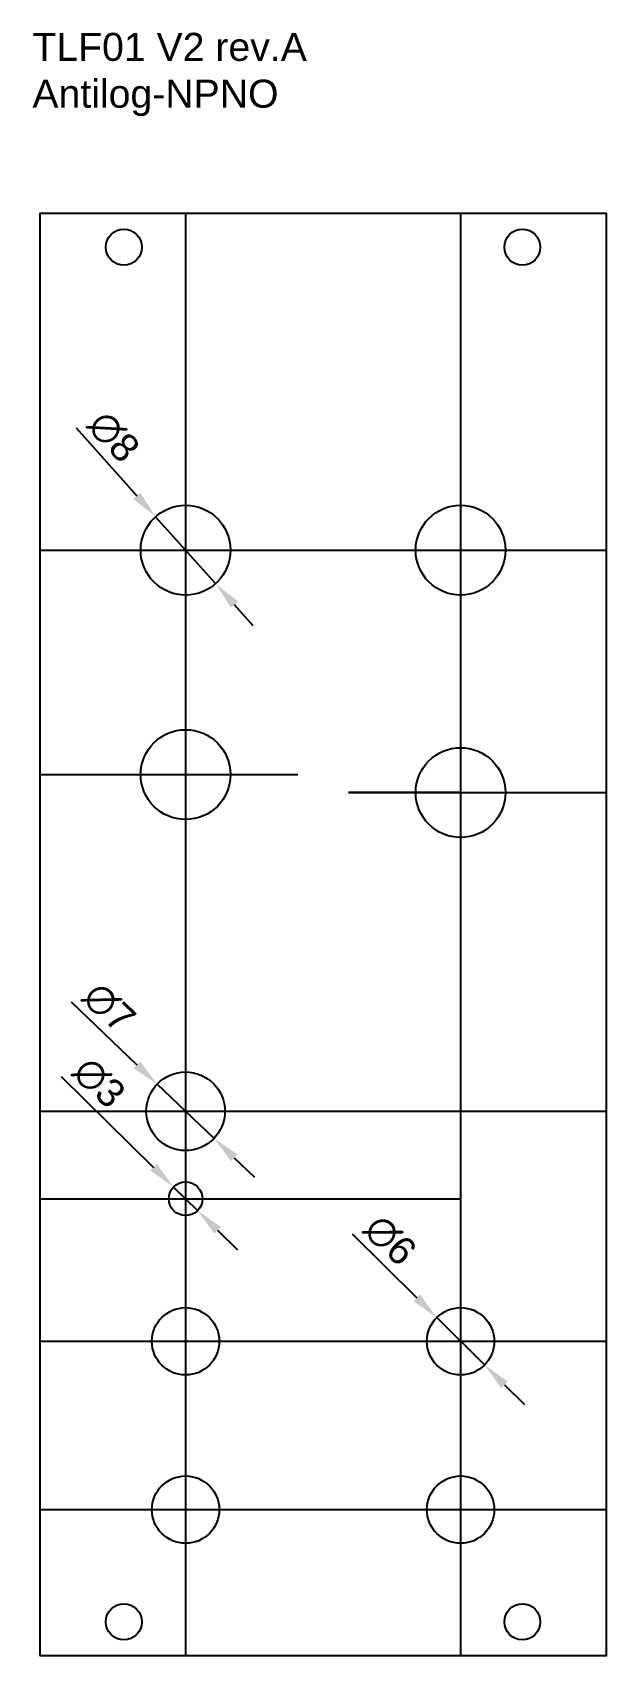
# Model space of a CAD drawing. Header units: millimetres. Extents: x -1 to 50, y 0 to 145.
import ezdxf

# ---------------------------------------------------------------- set-up
doc = ezdxf.new("R2010")
doc.units = ezdxf.units.MM
for name, color, linetype in [('01 Cuts', 7, 'Continuous'), ('04 Ano', 3, 'Continuous'), ('05 Hole', 6, 'Continuous'), ('10 Guide', 252, 'Continuous')]:
    doc.layers.add(name, color=color, linetype=linetype)
doc.styles.get("Standard").update_dxf_attribs({"font": 'arial.ttf'})
doc.dimstyles.new('ISO-25', dxfattribs={"dimtxt": 2.5, "dimasz": 2.5, "dimexe": 1.25, "dimexo": 0.625, "dimtad": 1, "dimtxsty": 'Standard', "dimcen": 2.5, "dimadec": 0, "dimazin": 0, "dimtfac": 1, "dimtmove": 0, "dimatfit": 3, "dimfxl": 1, "dimarcsym": 0})

# ---------------------------------------------------------------- blocks, each defined once
blk = doc.blocks.new('*U1')
at = {"layer": '05 Hole'}
blk.add_circle((0, 0), 4, dxfattribs=at)
blk = doc.blocks.new('*U2')
at = {"layer": '10 Guide', "color": 0, "linetype": 'ByBlock', "lineweight": -2, "transparency": 16777216}
for p in [(0, 0), (0, -20)]:
    blk.add_blockref('*U1', p, dxfattribs=at)
blk = doc.blocks.new('*U3')
at = {"layer": '05 Hole'}
blk.add_circle((0, 0), 4, dxfattribs=at)
blk = doc.blocks.new('*U4')
at = {"layer": '10 Guide', "color": 0, "linetype": 'ByBlock', "lineweight": -2, "transparency": 16777216}
for p in [(0, 0), (0, -21.6)]:
    blk.add_blockref('*U3', p, dxfattribs=at)
blk = doc.blocks.new('*D5')
at = {"layer": '04 Ano', "color": 0, "lineweight": -2, "transparency": 16777216}
for p, q in [((3.25, 109.39), (8.66, 103.34)), ((15.67, 95.52), (10.33, 101.48)), ((17.34, 93.66), (19, 91.79))]:
    blk.add_line(p, q, dxfattribs=at)
at = {"layer": '04 Ano', "color": 0, "transparency": 16777216}
for points in [[(8.97, 103.62), (8.35, 103.06), (10.33, 101.48)], [(17.65, 93.94), (17.03, 93.38), (15.67, 95.52)]]:
    blk.add_solid(points, dxfattribs=at)
at = {"layer": 'Defpoints', "color": 0, "transparency": 16777216}
for p in [(10.33, 101.48), (15.67, 95.52)]:
    blk.add_point(p, dxfattribs=at)
at = {"layer": '04 Ano', "color": 0, "transparency": 16777216, "insert": (6.59, 108.61), "char_height": 2.5, "attachment_point": 5, "rotation": 311.8387}
blk.add_mtext('∅8', dxfattribs=at)
blk = doc.blocks.new('*D6')
at = {"layer": '04 Ano', "color": 0, "lineweight": -2, "transparency": 16777216}
for p, q in [((2.79, 58.24), (8.66, 52.64)), ((15.53, 46.08), (10.47, 50.92)), ((17.34, 44.36), (19.15, 42.63))]:
    blk.add_line(p, q, dxfattribs=at)
at = {"layer": '04 Ano', "color": 0, "transparency": 16777216}
for points in [[(8.95, 52.94), (8.37, 52.34), (10.47, 50.92)], [(17.63, 44.66), (17.05, 44.06), (15.53, 46.08)]]:
    blk.add_solid(points, dxfattribs=at)
at = {"layer": 'Defpoints', "color": 0, "transparency": 16777216}
for p in [(10.47, 50.92), (15.53, 46.08)]:
    blk.add_point(p, dxfattribs=at)
at = {"layer": '04 Ano', "color": 0, "transparency": 16777216, "insert": (6.18, 57.73), "char_height": 2.5, "attachment_point": 5, "rotation": 316.3399}
blk.add_mtext('∅7', dxfattribs=at)
blk = doc.blocks.new('*D8')
at = {"layer": '04 Ano', "color": 0, "lineweight": -2, "transparency": 16777216}
for p, q in [((27.85, 37.59), (33.6, 31.88)), ((39.63, 25.89), (35.37, 30.11)), ((41.4, 24.12), (43.18, 22.36))]:
    blk.add_line(p, q, dxfattribs=at)
at = {"layer": '04 Ano', "color": 0, "transparency": 16777216}
for points in [[(33.89, 32.17), (33.3, 31.58), (35.37, 30.11)], [(41.7, 24.42), (41.11, 23.83), (39.63, 25.89)]]:
    blk.add_solid(points, dxfattribs=at)
at = {"layer": 'Defpoints', "color": 0, "transparency": 16777216}
for p in [(35.37, 30.11), (39.63, 25.89)]:
    blk.add_point(p, dxfattribs=at)
at = {"layer": '04 Ano', "color": 0, "transparency": 16777216, "insert": (31.22, 37.01), "char_height": 2.5, "attachment_point": 5, "rotation": 315.1926}
blk.add_mtext('∅6', dxfattribs=at)
blk = doc.blocks.new('*D9')
at = {"layer": '04 Ano', "color": 0, "lineweight": -2, "transparency": 16777216}
for p, q in [((1.91, 51.61), (10.15, 43.5)), ((14.07, 39.65), (11.93, 41.75)), ((15.85, 37.9), (17.63, 36.14))]:
    blk.add_line(p, q, dxfattribs=at)
at = {"layer": '04 Ano', "color": 0, "transparency": 16777216}
for points in [[(10.44, 43.8), (9.86, 43.21), (11.93, 41.75)], [(16.14, 38.19), (15.56, 37.6), (14.07, 39.65)]]:
    blk.add_solid(points, dxfattribs=at)
at = {"layer": 'Defpoints', "color": 0, "transparency": 16777216}
for p in [(11.93, 41.75), (14.07, 39.65)]:
    blk.add_point(p, dxfattribs=at)
at = {"layer": '04 Ano', "color": 0, "transparency": 16777216, "insert": (5.29, 51.05), "char_height": 2.5, "attachment_point": 5, "rotation": 315.475}
blk.add_mtext('∅3', dxfattribs=at)

msp = doc.modelspace()

# ---------------------------------------------------------------- linework, layer by layer
at = {"layer": '01 Cuts'}
msp.add_lwpolyline([(0, 0), (50.5, 0), (50.5, 128.5), (0, 128.5)], close=True, dxfattribs=at)
at = {"layer": '05 Hole'}
for centre, radius in [((7.5, 125.5), 1.6), ((43, 125.5), 1.6), ((13, 48.5), 3.5), ((13, 40.7), 1.5), ((13, 28), 3), ((37.5, 28), 3), ((13, 13), 3), ((37.5, 13), 3), ((7.5, 3), 1.6), ((43, 3), 1.6)]:
    msp.add_circle(centre, radius, dxfattribs=at)
at = {"layer": '10 Guide'}
for p, q in [((13, 128.5), (13, 0)), ((37.5, 128.5), (37.5, 0)), ((0, 98.5), (50.5, 98.5)), ((0, 78.5), (13, 78.5)), ((13, 78.5), (23, 78.5)), ((37.5, 76.9), (27.5, 76.9)), ((27.5, 76.9), (50.5, 76.9)), ((0, 48.5), (50.5, 48.5)), ((0, 40.7), (37.5, 40.7)), ((0, 28), (50.5, 28)), ((0, 13), (50.5, 13))]:
    msp.add_line(p, q, dxfattribs=at)

# ---------------------------------------------------------------- block references
for name, p in [('*U2', (13, 98.5)), ('*U4', (37.5, 98.5))]:
    msp.add_blockref(name, p, dxfattribs=at)

# ---------------------------------------------------------------- texts
at = {"layer": '04 Ano', "insert": (-0.65, 144.595), "char_height": 2.5, "attachment_point": 1}
msp.add_mtext_dynamic_manual_height_columns('TLF01 V2 rev.A\\PAntilog-NPNO ', width=47.46354, gutter_width=12.5, heights=[0], dxfattribs=at)

# ---------------------------------------------------------------- dimensions: what is measured, and where the dimension line sits
at = {"layer": '04 Ano'}
for p1, p2, picture, middle in [((15.668, 95.52), (10.332, 101.48), '*D5', (6.593, 108.611)), ((15.532, 46.084), (10.468, 50.916), '*D6', (6.183, 57.73)), ((39.628, 25.886), (35.372, 30.114), '*D8', (31.224, 37.012))]:
    dim = msp.add_diameter_dim_2p(p1=p1, p2=p2, dimstyle='ISO-25', dxfattribs=at)
    dim.commit()
    dim.dimension.update_dxf_attribs({"geometry": picture, "text_midpoint": middle})
dim = msp.add_diameter_dim_2p(p1=(14.069, 39.648), p2=(11.931, 41.752), dimstyle='ISO-25', dxfattribs=at)
dim.commit()
dim.dimension.update_dxf_attribs({"geometry": '*D9', "text_midpoint": (3.904, 49.646), "dimtype": 163})

doc.saveas('drawing.dxf')
